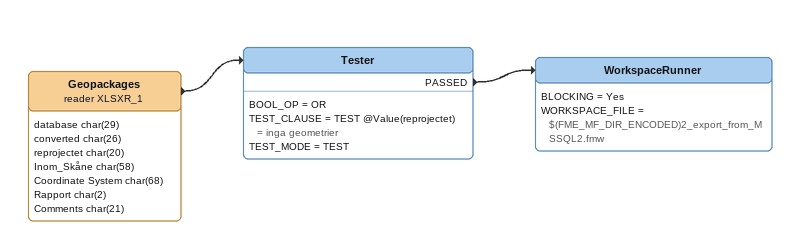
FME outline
Geopackages (reader XLSXR_1)
    attributes: database char(29), converted char(26), reprojectet char(20), Inom_Skåne char(58), Coordinate System char(68), Rapport char(2), Comments char(21)
    -> Tester
Tester
    BOOL_OP = OR
    TEST_CLAUSE = TEST @Value(reprojectet) = inga geometrier
    TEST_MODE = TEST
    PASSED -> WorkspaceRunner
WorkspaceRunner
    BLOCKING = Yes
    WORKSPACE_FILE = $(FME_MF_DIR_ENCODED)2_export_from_MSSQL2.fmw
